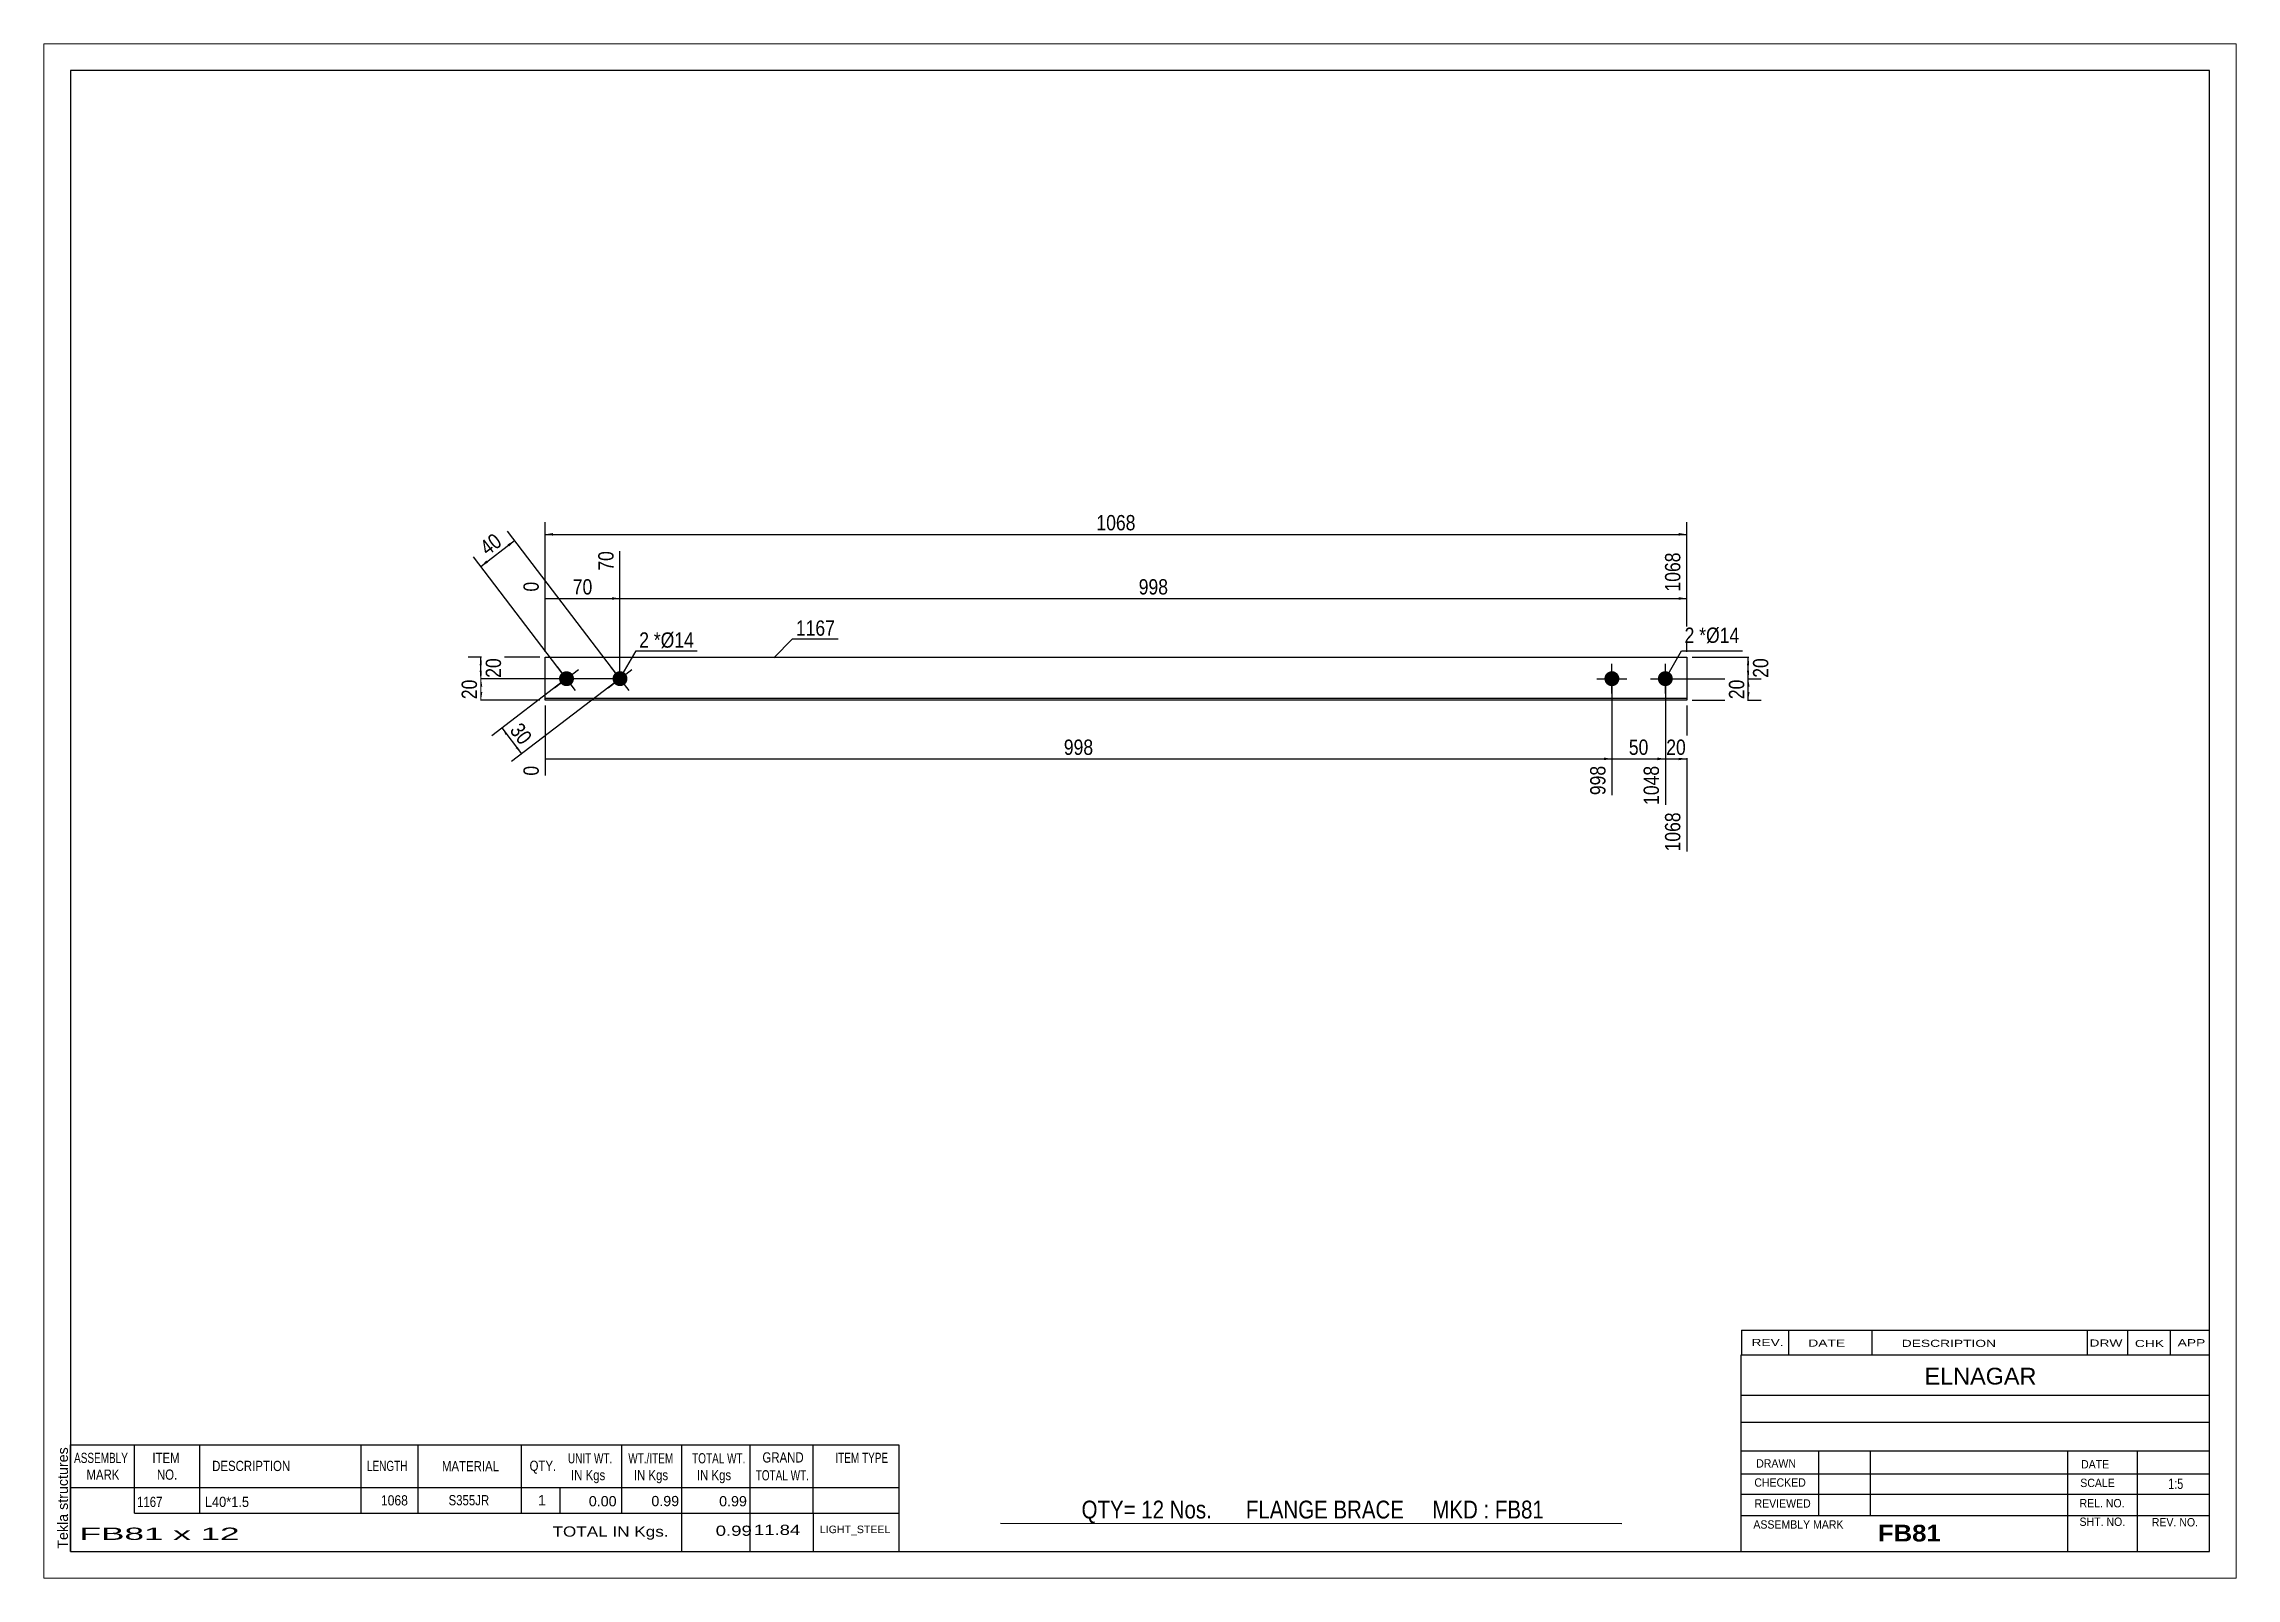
# Paper-space layout 'Layout1' of a CAD drawing. Header units: millimetres. Extents: x 0 to 410, y 0 to 287.
# The model-space entities are those that its viewports show. They can reach past a viewport. Long polylines and large blocks are cut down to what shows.
import ezdxf

# ---------------------------------------------------------------- set-up
doc = ezdxf.new("R2010")
doc.units = ezdxf.units.MM
doc.layers.add('Viewport layer', color=7, linetype='Continuous', plot=False)
doc.styles.add('Arial', font='ARIAL.TTF', dxfattribs={"height": 0.2})
doc.styles.add('Arial Bold', font='ARIALBD.TTF', dxfattribs={"height": 0.2})
doc.styles.add('Arial Narrow', font='ARIALN.TTF', dxfattribs={"height": 0.2})

# ---------------------------------------------------------------- blocks, each defined once
blk = doc.blocks.new('Unknown-627391107-1598')
at = {"color": 5, "linetype": 'Continuous'}
for p, q in [((405, 282), (5, 282)), ((5, 282), (5, 5)), ((405, 5), (405, 282)), ((5, 5), (405, 5))]:
    blk.add_line(p, q, dxfattribs=at)
at = {"color": 174, "linetype": 'Continuous', "style": 'Arial'}
blk.add_text('Tekla structures', height=1.9102, rotation=90, dxfattribs=at).set_placement((4.5, 5.5))
blk = doc.blocks.new('Part-627391107-1227 - 1212')
at = {"color": 2, "linetype": 'Continuous'}
for p, q in [((93.75, 164.25), (93.75, 172.25)), ((93.75, 172.25), (307.25, 172.25)), ((307.25, 172.25), (307.25, 164.25)), ((307.25, 164.55), (93.75, 164.55)), ((307.25, 164.25), (93.75, 164.25))]:
    blk.add_line(p, q, dxfattribs=at)
blk = doc.blocks.new('Bolt-627391107-1228 - 1212')
at = {"linetype": 'Continuous'}
blk.add_hatch(color=3, dxfattribs=at).paths.add_polyline_path([(106.9, 169.36, -1), (108.6, 167.14, -1)])
at = {"color": 3, "linetype": 'Continuous'}
for p, q in [((105.52, 166.55), (109.98, 169.95)), ((109.45, 166.02), (106.05, 170.48))]:
    blk.add_line(p, q, dxfattribs=at)
blk = doc.blocks.new('Bolt-627391107-1229 - 1212')
at = {"linetype": 'Continuous'}
for points in [[(293.25, 169.65, -1), (293.25, 166.85, -1)], [(303.25, 169.65, -1), (303.25, 166.85, -1)]]:
    blk.add_hatch(color=3, dxfattribs=at).paths.add_polyline_path(points)
at = {"color": 3, "linetype": 'Continuous'}
for p, q in [((290.45, 168.25), (296.05, 168.25)), ((293.25, 165.45), (293.25, 171.05)), ((300.45, 168.25), (306.05, 168.25)), ((303.25, 165.45), (303.25, 171.05))]:
    blk.add_line(p, q, dxfattribs=at)
blk = doc.blocks.new('Bolt-627391107-1230 - 1212')
at = {"linetype": 'Continuous'}
blk.add_hatch(color=3, dxfattribs=at).paths.add_polyline_path([(96.9, 169.36, -1), (98.6, 167.14, -1)])
at = {"color": 3, "linetype": 'Continuous'}
for p, q in [((95.52, 166.55), (99.98, 169.95)), ((99.45, 166.02), (96.05, 170.48))]:
    blk.add_line(p, q, dxfattribs=at)
blk = doc.blocks.new('StraightDimension-627391107-1236 - 1212')
at = {"linetype": 'Continuous'}
blk.add_hatch(color=7, dxfattribs=at).paths.add_polyline_path([(305.75, 153.5), (307.25, 153.25), (305.75, 153)])
at = {"color": 7, "linetype": 'Continuous'}
for p, q in [((303.25, 167.25), (303.25, 144.64)), ((307.25, 163.25), (307.25, 135.94)), ((303.25, 153.25), (307.25, 153.25))]:
    blk.add_line(p, q, dxfattribs=at)
at = {"color": 0}
blk.add_wipeout([(307.68, 153.4), (307.68, 157.6), (302.82, 157.6), (302.82, 153.4)], dxfattribs=at)
at = {"color": 0, "linetype": 'Continuous'}
blk.add_wipeout([(306.65, 143.85), (302.45, 143.85), (302.45, 135.34), (306.65, 135.34)], dxfattribs=at)
at = {"color": 3, "style": 'Arial Narrow'}
blk.add_text('20', height=2.863, dxfattribs=at).set_placement((303.42, 154))
at = {"color": 3, "linetype": 'Continuous', "style": 'Arial Narrow'}
blk.add_text('1068', height=2.863, rotation=90.0002, dxfattribs=at).set_placement((306.05, 135.94))
blk = doc.blocks.new('StraightDimension-627391107-1237 - 1212')
at = {"linetype": 'Continuous'}
blk.add_hatch(color=7, dxfattribs=at).paths.add_polyline_path([(301.75, 153.5), (303.25, 153.25), (301.75, 153)])
at = {"color": 7, "linetype": 'Continuous'}
for p, q in [((293.25, 167.25), (293.25, 146.47)), ((303.25, 167.25), (303.25, 144.64)), ((293.25, 153.25), (303.25, 153.25))]:
    blk.add_line(p, q, dxfattribs=at)
at = {"color": 0}
blk.add_wipeout([(300.68, 153.4), (300.68, 157.6), (295.82, 157.6), (295.82, 153.4)], dxfattribs=at)
at = {"color": 0, "linetype": 'Continuous'}
blk.add_wipeout([(302.65, 152.55), (298.45, 152.55), (298.45, 144.04), (302.65, 144.04)], dxfattribs=at)
at = {"color": 3, "style": 'Arial Narrow'}
blk.add_text('50', height=2.863, dxfattribs=at).set_placement((296.42, 154))
at = {"color": 3, "linetype": 'Continuous', "style": 'Arial Narrow'}
blk.add_text('1048', height=2.863, rotation=90.0002, dxfattribs=at).set_placement((302.05, 144.64))
blk = doc.blocks.new('StraightDimension-627391107-1238 - 1212')
at = {"linetype": 'Continuous'}
blk.add_hatch(color=7, dxfattribs=at).paths.add_polyline_path([(291.75, 153.5), (293.25, 153.25), (291.75, 153)])
at = {"color": 7, "linetype": 'Continuous'}
for p, q in [((293.25, 167.25), (293.25, 146.47)), ((93.75, 163.25), (93.75, 150.12)), ((93.75, 153.25), (293.25, 153.25))]:
    blk.add_line(p, q, dxfattribs=at)
at = {"color": 0}
blk.add_wipeout([(196.84, 153.4), (196.84, 157.6), (190.16, 157.6), (190.16, 153.4)], dxfattribs=at)
at = {"color": 0, "linetype": 'Continuous'}
for points in [[(93.15, 152.55), (88.95, 152.55), (88.95, 149.52), (93.15, 149.52)], [(292.65, 152.55), (288.45, 152.55), (288.45, 145.87), (292.65, 145.87)]]:
    blk.add_wipeout(points, dxfattribs=at)
at = {"color": 3, "style": 'Arial Narrow'}
blk.add_text('998', height=2.863, dxfattribs=at).set_placement((190.76, 154))
at = {"color": 3, "linetype": 'Continuous', "style": 'Arial Narrow'}
for s, height, p in [('0', 2.86, (92.55, 150.12)), ('998', 2.863, (292.05, 146.47))]:
    blk.add_text(s, height=height, rotation=90.0002, dxfattribs=at).set_placement(p)
blk = doc.blocks.new('StraightDimension-627391107-1251 - 1212')
at = {"linetype": 'Continuous'}
blk.add_hatch(color=7, dxfattribs=at).paths.add_polyline_path([(305.75, 183.5), (307.25, 183.25), (305.75, 183)])
at = {"color": 7, "linetype": 'Continuous'}
for p, q in [((107.75, 169.25), (107.75, 192.11)), ((307.25, 173.25), (307.25, 191.86)), ((107.75, 183.25), (307.25, 183.25))]:
    blk.add_line(p, q, dxfattribs=at)
at = {"color": 0, "linetype": 'Continuous'}
blk.add_wipeout([(306.65, 192.46), (302.45, 192.46), (302.45, 183.95), (306.65, 183.95)], dxfattribs=at)
at = {"color": 0}
blk.add_wipeout([(210.84, 183.4), (210.84, 187.6), (204.16, 187.6), (204.16, 183.4)], dxfattribs=at)
at = {"color": 3, "linetype": 'Continuous', "style": 'Arial Narrow'}
blk.add_text('1068', height=2.863, rotation=90.0002, dxfattribs=at).set_placement((306.05, 184.55))
at = {"color": 3, "style": 'Arial Narrow'}
blk.add_text('998', height=2.863, dxfattribs=at).set_placement((204.76, 184))
blk = doc.blocks.new('StraightDimension-627391107-1252 - 1212')
at = {"linetype": 'Continuous'}
blk.add_hatch(color=7, dxfattribs=at).paths.add_polyline_path([(106.25, 183.5), (107.75, 183.25), (106.25, 183)])
at = {"color": 7, "linetype": 'Continuous'}
for p, q in [((107.75, 169.25), (107.75, 192.11)), ((93.75, 173.25), (93.75, 186.38)), ((93.75, 183.25), (107.75, 183.25))]:
    blk.add_line(p, q, dxfattribs=at)
at = {"color": 0, "linetype": 'Continuous'}
blk.add_wipeout([(93.15, 186.98), (88.95, 186.98), (88.95, 183.95), (93.15, 183.95)], dxfattribs=at)
at = {"color": 0}
blk.add_wipeout([(103.18, 183.4), (103.18, 187.6), (98.32, 187.6), (98.32, 183.4)], dxfattribs=at)
at = {"color": 3, "linetype": 'Continuous', "style": 'Arial Narrow'}
blk.add_text('0', height=2.86, rotation=90.0002, dxfattribs=at).set_placement((92.55, 184.55))
at = {"color": 0, "linetype": 'Continuous'}
blk.add_wipeout([(107.15, 192.71), (102.95, 192.71), (102.95, 187.85), (107.15, 187.85)], dxfattribs=at)
at = {"color": 3, "linetype": 'Continuous', "style": 'Arial Narrow'}
blk.add_text('70', height=2.863, rotation=90.0002, dxfattribs=at).set_placement((106.55, 188.45))
at = {"color": 3, "style": 'Arial Narrow'}
blk.add_text('70', height=2.863, dxfattribs=at).set_placement((98.92, 184))
blk = doc.blocks.new('StraightDimension-627391107-1259 - 1212')
at = {"linetype": 'Continuous'}
for points in [[(95.25, 195), (93.75, 195.25), (95.25, 195.5)], [(305.75, 195.5), (307.25, 195.25), (305.75, 195)]]:
    blk.add_hatch(color=7, dxfattribs=at).paths.add_polyline_path(points)
at = {"color": 7, "linetype": 'Continuous'}
for p, q in [((93.75, 173.25), (93.75, 197.5)), ((307.25, 173.25), (307.25, 197.5)), ((93.75, 195.25), (307.25, 195.25))]:
    blk.add_line(p, q, dxfattribs=at)
at = {"color": 0}
blk.add_wipeout([(204.76, 195.4), (204.76, 199.6), (196.25, 199.6), (196.25, 195.4)], dxfattribs=at)
at = {"color": 3, "style": 'Arial Narrow'}
blk.add_text('1068', height=2.863, dxfattribs=at).set_placement((196.85, 196))
blk = doc.blocks.new('StraightDimension-627391107-1263 - 1212')
at = {"linetype": 'Continuous'}
for points in [[(81.5, 170.75), (81.75, 172.25), (82, 170.75)], [(82, 169.75), (81.75, 168.25), (81.5, 169.75)]]:
    blk.add_hatch(color=7, dxfattribs=at).paths.add_polyline_path(points)
at = {"color": 7, "linetype": 'Continuous'}
for p, q in [((92.75, 172.25), (79.35, 172.25)), ((81.75, 168.25), (81.75, 172.25)), ((106.75, 168.25), (79.35, 168.25))]:
    blk.add_line(p, q, dxfattribs=at)
at = {"color": 0}
blk.add_wipeout([(86.1, 172.68), (81.9, 172.68), (81.9, 167.82), (86.1, 167.82)], dxfattribs=at)
at = {"color": 3, "style": 'Arial Narrow'}
blk.add_text('20', height=2.863, rotation=90.0002, dxfattribs=at).set_placement((85.5, 168.42))
blk = doc.blocks.new('StraightDimension-627391107-1264 - 1212')
at = {"linetype": 'Continuous'}
for points in [[(81.5, 166.75), (81.75, 168.25), (82, 166.75)], [(82, 165.75), (81.75, 164.25), (81.5, 165.75)]]:
    blk.add_hatch(color=7, dxfattribs=at).paths.add_polyline_path(points)
at = {"color": 7, "linetype": 'Continuous'}
for p, q in [((106.75, 168.25), (79.5, 168.25)), ((81.75, 164.25), (81.75, 168.25)), ((92.75, 164.25), (79.5, 164.25))]:
    blk.add_line(p, q, dxfattribs=at)
at = {"color": 0}
blk.add_wipeout([(81.6, 168.68), (77.4, 168.68), (77.4, 163.82), (81.6, 163.82)], dxfattribs=at)
at = {"color": 3, "style": 'Arial Narrow'}
blk.add_text('20', height=2.863, rotation=90.0002, dxfattribs=at).set_placement((81, 164.42))
blk = doc.blocks.new('StraightDimension-627391107-1271 - 1212')
at = {"linetype": 'Continuous'}
for points in [[(318.5, 170.75), (318.75, 172.25), (319, 170.75)], [(319, 169.75), (318.75, 168.25), (318.5, 169.75)]]:
    blk.add_hatch(color=7, dxfattribs=at).paths.add_polyline_path(points)
at = {"color": 7, "linetype": 'Continuous'}
for p, q in [((308.25, 172.25), (321, 172.25)), ((318.75, 168.25), (318.75, 172.25)), ((304.25, 168.25), (321, 168.25))]:
    blk.add_line(p, q, dxfattribs=at)
at = {"color": 0}
blk.add_wipeout([(323.1, 172.68), (318.9, 172.68), (318.9, 167.82), (323.1, 167.82)], dxfattribs=at)
at = {"color": 3, "style": 'Arial Narrow'}
blk.add_text('20', height=2.863, rotation=90.0002, dxfattribs=at).set_placement((322.5, 168.42))
blk = doc.blocks.new('StraightDimension-627391107-1287 - 1212')
at = {"linetype": 'Continuous'}
for points in [[(86.39, 157.7), (85.68, 159.05), (86.79, 158)], [(88.64, 155.57), (89.35, 154.22), (88.25, 155.27)]]:
    blk.add_hatch(color=7, dxfattribs=at).paths.add_polyline_path(points)
at = {"color": 7, "linetype": 'Continuous'}
for p, q in [((96.95, 167.64), (83.77, 157.59)), ((106.95, 167.64), (87.45, 152.77)), ((85.68, 159.05), (89.35, 154.22))]:
    blk.add_line(p, q, dxfattribs=at)
at = {"color": 0}
blk.add_wipeout([(89.11, 154.79), (92.45, 157.34), (89.5, 161.2), (86.16, 158.66)], dxfattribs=at)
at = {"color": 3, "style": 'Arial Narrow'}
blk.add_text('30', height=2.863, rotation=-52.6777, dxfattribs=at).set_placement((87, 158.54))
blk = doc.blocks.new('StraightDimension-627391107-1272 - 1212')
at = {"linetype": 'Continuous'}
for points in [[(318.5, 166.75), (318.75, 168.25), (319, 166.75)], [(319, 165.75), (318.75, 164.25), (318.5, 165.75)]]:
    blk.add_hatch(color=7, dxfattribs=at).paths.add_polyline_path(points)
at = {"color": 7, "linetype": 'Continuous'}
for p, q in [((304.25, 168.25), (321.15, 168.25)), ((318.75, 164.25), (318.75, 168.25)), ((308.25, 164.25), (321.15, 164.25))]:
    blk.add_line(p, q, dxfattribs=at)
at = {"color": 0}
blk.add_wipeout([(318.6, 168.68), (314.4, 168.68), (314.4, 163.82), (318.6, 163.82)], dxfattribs=at)
at = {"color": 3, "style": 'Arial Narrow'}
blk.add_text('20', height=2.863, rotation=90.0002, dxfattribs=at).set_placement((318, 164.42))
blk = doc.blocks.new('StraightDimension-627391107-1281 - 1212')
at = {"linetype": 'Continuous'}
for points in [[(86.71, 193.37), (88.05, 194.09), (87.01, 192.98)], [(83.07, 189.97), (81.73, 189.26), (82.77, 190.37)]]:
    blk.add_hatch(color=7, dxfattribs=at).paths.add_polyline_path(points)
at = {"color": 7, "linetype": 'Continuous'}
for p, q in [((81.73, 189.26), (88.05, 194.09)), ((107.14, 169.05), (86.69, 195.87)), ((97.14, 169.05), (80.36, 191.05))]:
    blk.add_line(p, q, dxfattribs=at)
at = {"color": 0}
blk.add_wipeout([(86.73, 193.27), (84.18, 196.61), (80.32, 193.66), (82.87, 190.32)], dxfattribs=at)
at = {"color": 3, "style": 'Arial Narrow'}
blk.add_text('40', height=2.863, rotation=37.3225, dxfattribs=at).set_placement((82.98, 191.16))
blk = doc.blocks.new('CBS_REVISION-627391107-1614')
at = {"color": 7, "linetype": 'Continuous'}
for p, q in [((317.49, 46.38), (404.99, 46.38)), ((317.49, 46.38), (317.49, 41.75)), ((326.29, 46.38), (326.29, 41.75)), ((341.88, 46.38), (341.88, 41.81)), ((382.14, 46.38), (382.14, 41.75)), ((389.68, 46.38), (389.68, 41.75)), ((397.63, 46.38), (397.63, 41.75)), ((317.49, 41.75), (404.99, 41.75))]:
    blk.add_line(p, q, dxfattribs=at)
at = {"color": 7, "style": 'Arial Narrow', "width": 1.7}
for s, height, p in [('REV.', 1.326, (319.35, 43.43)), ('DATE', 1.326, (329.98, 43.31)), ('DESCRIPTION', 1.3257, (347.46, 43.26)), ('DRW', 1.326, (382.57, 43.32)), ('CHK', 1.326, (391.06, 43.23)), ('APP', 1.326, (399.06, 43.38))]:
    blk.add_text(s, height=height, dxfattribs=at).set_placement(p)
blk = doc.blocks.new('CBS_BOM-627391107-1611')
at = {"color": 7, "linetype": 'Continuous'}
for p, q in [((4.97, 16.97), (4.97, 24.97)), ((4.97, 24.97), (159.89, 24.97)), ((16.97, 16.97), (16.97, 24.97)), ((29.16, 16.97), (29.16, 24.97)), ((59.32, 16.97), (59.32, 24.97)), ((70, 16.97), (70, 24.97)), ((89.32, 16.97), (89.32, 24.97)), ((108.12, 16.97), (108.12, 24.97)), ((119.33, 16.97), (119.33, 24.97)), ((132.12, 16.97), (132.12, 24.97)), ((143.87, 16.97), (143.87, 24.97)), ((159.89, 24.96), (159.89, 16.98)), ((4.97, 16.97), (159.89, 16.97)), ((4.97, 12.17), (4.97, 16.97)), ((16.97, 12.17), (16.97, 16.97)), ((29.16, 12.17), (29.16, 16.97)), ((59.32, 12.17), (59.32, 16.97)), ((70, 12.17), (70, 16.97)), ((89.32, 12.17), (89.32, 16.97)), ((96.58, 12.17), (96.58, 16.97)), ((108.12, 12.17), (108.12, 16.97)), ((119.33, 12.17), (119.33, 16.97)), ((132.12, 12.17), (132.12, 16.97)), ((143.89, 12.17), (143.89, 16.97)), ((159.89, 16.97), (159.89, 12.17)), ((4.97, 4.97), (4.97, 12.15)), ((16.97, 12.17), (159.89, 12.17)), ((119.33, 4.97), (119.33, 12.15)), ((132.12, 4.97), (132.12, 12.15)), ((143.93, 4.97), (143.93, 12.15)), ((159.89, 12.17), (159.89, 4.97)), ((4.97, 4.97), (159.89, 4.97))]:
    blk.add_line(p, q, dxfattribs=at)
at = {"color": 3, "linetype": 'Continuous', "style": 'Arial'}
for s, height, width, p in [('ASSEMBLY', 1.91, 0.7, (5.65, 21.54)), ('ITEM', 1.91, 0.8, (20.3, 21.54)), ('DESCRIPTION', 1.9102, 0.8, (31.48, 20.04)), ('LENGTH', 1.91, 0.7, (60.43, 20.04)), ('MATERIAL', 1.91, 0.8, (74.45, 19.99)), ('QTY.', 1.91, 0.8, (90.84, 20.07)), ('UNIT WT.', 1.91, 0.7, (98.01, 21.47)), ('WT./ITEM', 1.91, 0.7, (109.3, 21.47)), ('TOTAL WT.', 1.91, 0.7, (121.24, 21.47)), ('GRAND', 1.91, 0.8, (134.39, 21.63)), ('ITEM TYPE', 1.91, 0.7, (148.03, 21.55)), ('MARK', 1.91, 0.8, (7.97, 18.41)), ('NO.', 1.91, 0.8, (21.15, 18.41)), ('IN Kgs', 1.91, 0.8, (98.59, 18.33)), ('IN Kgs', 1.91, 0.8, (110.34, 18.33)), ('IN Kgs', 1.91, 0.8, (122.13, 18.33)), ('TOTAL WT.', 1.91, 0.7, (133.13, 18.29))]:
    blk.add_text(s, height=height, dxfattribs=dict(at, width=width)).set_placement(p)
at = {"color": 7, "linetype": 'Continuous', "style": 'Arial'}
for s, width, p in [('1167', 0.8, (17.43, 13.32)), ('L40*1.5', 0.9, (30.1, 13.32)), ('1068', 0.85, (63.04, 13.6)), ('S355JR', 0.8, (75.69, 13.63))]:
    blk.add_text(s, height=1.91, dxfattribs=dict(at, width=width)).set_placement(p)
for s, p in [('1', (92.41, 13.63)), ('0.00', (101.92, 13.44)), ('0.99', (113.62, 13.47)), ('0.99', (126.29, 13.44))]:
    blk.add_text(s, height=1.91, dxfattribs=at).set_placement(p)
at = {"color": 6, "linetype": 'Continuous', "style": 'Arial'}
for s, height, width, p in [('FB81 x 12', 2.292, 2.05, (6.69, 7.16)), ('TOTAL IN Kgs.', 1.9102, 1.2, (95.13, 7.77)), ('0.99', 1.91, 1.3, (125.65, 7.92)), ('11.84', 1.91, 1.3, (132.79, 8.08))]:
    blk.add_text(s, height=height, dxfattribs=dict(at, width=width)).set_placement(p)
blk.add_text('LIGHT_STEEL', height=1.4135, dxfattribs=at).set_placement((145.14, 8.42))
blk = doc.blocks.new('CBS_CALLOFF-627391107-1612')
at = {"color": 7, "linetype": 'Continuous'}
blk.add_line((178.88, 10.27), (295.11, 10.25), dxfattribs=at)
at = {"color": 3, "linetype": 'Continuous', "style": 'Arial Narrow'}
blk.add_text('QTY= 12 Nos.      FLANGE BRACE     MKD : FB81', height=3.3405, dxfattribs=at).set_placement((194.07, 11.16))
blk = doc.blocks.new('CBS_NAME_BLOG-627391107-1613')
at = {"color": 7, "linetype": 'Continuous'}
for p, q in [((317.41, 41.75), (404.93, 41.75)), ((317.41, 5.04), (317.41, 41.75)), ((317.41, 34.21), (404.93, 34.21)), ((317.48, 29.16), (405, 29.16)), ((317.41, 23.79), (404.93, 23.79)), ((331.93, 11.68), (331.93, 23.78)), ((341.62, 11.71), (341.62, 23.78)), ((378.53, 5.04), (378.53, 23.77)), ((391.58, 5.04), (391.58, 23.78)), ((317.42, 19.49), (405, 19.51)), ((317.41, 15.74), (404.93, 15.74)), ((317.41, 11.7), (404.93, 11.7)), ((317.41, 5), (405, 5))]:
    blk.add_line(p, q, dxfattribs=at)
at = {"color": 3, "linetype": 'Continuous', "style": 'Arial'}
blk.add_text('ELNAGAR', height=3.133, dxfattribs=at).set_placement((351.73, 36.22))
at = {"color": 3, "linetype": 'Continuous'}
for s, height, style, width, p in [('DRAWN', 1.566, 'Arial', 0.9, (320.24, 20.68)), ('DATE', 1.566, 'Arial', 0.9, (381, 20.52)), ('CHECKED', 1.566, 'Arial', 0.9, (319.89, 17.11)), ('SCALE', 1.566, 'Arial', 0.9, (380.85, 17.04)), ('1:5', 1.957, 'Arial Narrow', 0.9, (397.3, 16.68)), ('REVIEWED', 1.566, 'Arial', 0.9, (319.93, 13.19)), ('REL. NO.', 1.566, 'Arial', 0.9, (380.71, 13.24)), ('ASSEMBLY MARK', 1.5663, 'Arial', 0.9, (319.71, 9.26)), ('FB81', 3.131, 'Arial Bold', 1.1, (342.99, 6.86)), ('SHT. NO.', 1.566, 'Arial', 0.9, (380.71, 9.77)), ('REV. NO.', 1.566, 'Arial', 0.9, (394.23, 9.68))]:
    blk.add_text(s, height=height, dxfattribs=dict(at, style=style, width=width)).set_placement(p)
blk = doc.blocks.new('Mark-627391107-1292 - 1212')
at = {"color": 0}
blk.add_wipeout([(147.96, 176.29), (147.96, 179.29), (140.64, 179.29), (140.64, 176.29)], dxfattribs=at)
blk.add_wipeout([(147.96, 176.29), (147.96, 179.29), (140.64, 179.29), (140.64, 176.29)], dxfattribs=at)
at = {"color": 7, "linetype": 'Continuous'}
for p, q in [((136.51, 172.15), (140.04, 175.69)), ((140.04, 175.69), (148.56, 175.69))]:
    blk.add_line(p, q, dxfattribs=at)
at = {"color": 3, "style": 'Arial Narrow'}
blk.add_text('1167', height=2.863, dxfattribs=at).set_placement((140.64, 176.29))
blk = doc.blocks.new('MarkSet-627391107-1297 - 1212')
at = {"color": 0}
blk.add_wipeout([(113.18, 174.05), (113.18, 177.05), (111.35, 177.05), (111.35, 174.05)], dxfattribs=at)
blk.add_wipeout([(113.18, 174.05), (113.18, 177.05), (111.35, 177.05), (111.35, 174.05)], dxfattribs=at)
at = {"color": 7, "linetype": 'Continuous'}
blk.add_line((107.75, 168.25), (110.75, 173.45), dxfattribs=at)
at = {"color": 0}
blk.add_wipeout([(115.36, 174.05), (115.36, 177.05), (114.08, 177.05), (114.08, 174.05)], dxfattribs=at)
blk.add_wipeout([(115.36, 174.05), (115.36, 177.05), (114.08, 177.05), (114.08, 174.05)], dxfattribs=at)
at = {"color": 3, "style": 'Arial Narrow'}
blk.add_text('2', height=2.86, dxfattribs=at).set_placement((111.35, 174.05))
at = {"color": 0}
blk.add_wipeout([(121.57, 174.05), (121.57, 177.05), (115.36, 177.05), (115.36, 174.05)], dxfattribs=at)
blk.add_wipeout([(121.57, 174.05), (121.57, 177.05), (115.36, 177.05), (115.36, 174.05)], dxfattribs=at)
at = {"color": 7, "linetype": 'Continuous'}
blk.add_line((110.75, 173.45), (122.17, 173.45), dxfattribs=at)
at = {"color": 3, "style": 'Arial Narrow'}
for s, height, p in [('*', 2.86, (114.08, 174.05)), ('Ø14', 2.863, (115.36, 174.05))]:
    blk.add_text(s, height=height, dxfattribs=at).set_placement(p)
blk = doc.blocks.new('Mark-627391107-1300 - 1212')
at = {"color": 0}
blk.add_wipeout([(308.68, 174.95), (308.68, 177.95), (306.85, 177.95), (306.85, 174.95)], dxfattribs=at)
blk.add_wipeout([(308.68, 174.95), (308.68, 177.95), (306.85, 177.95), (306.85, 174.95)], dxfattribs=at)
at = {"color": 7, "linetype": 'Continuous'}
blk.add_line((303.25, 168.25), (306.25, 173.45), dxfattribs=at)
at = {"color": 0}
blk.add_wipeout([(310.86, 174.95), (310.86, 177.95), (309.58, 177.95), (309.58, 174.95)], dxfattribs=at)
blk.add_wipeout([(310.86, 174.95), (310.86, 177.95), (309.58, 177.95), (309.58, 174.95)], dxfattribs=at)
at = {"color": 3, "style": 'Arial Narrow'}
blk.add_text('2', height=2.86, dxfattribs=at).set_placement((306.85, 174.95))
at = {"color": 0}
blk.add_wipeout([(317.07, 174.95), (317.07, 177.95), (310.86, 177.95), (310.86, 174.95)], dxfattribs=at)
blk.add_wipeout([(317.07, 174.95), (317.07, 177.95), (310.86, 177.95), (310.86, 174.95)], dxfattribs=at)
at = {"color": 7, "linetype": 'Continuous'}
blk.add_line((306.25, 173.45), (317.67, 173.45), dxfattribs=at)
at = {"color": 3, "style": 'Arial Narrow'}
for s, height, p in [('*', 2.86, (309.58, 174.95)), ('Ø14', 2.863, (310.86, 174.95))]:
    blk.add_text(s, height=height, dxfattribs=at).set_placement(p)

msp = doc.modelspace()

# ---------------------------------------------------------------- block references
for name in ['Unknown-627391107-1598', 'Part-627391107-1227 - 1212', 'Bolt-627391107-1230 - 1212', 'Bolt-627391107-1228 - 1212', 'Bolt-627391107-1229 - 1212', 'CBS_REVISION-627391107-1614', 'CBS_NAME_BLOG-627391107-1613', 'CBS_BOM-627391107-1611', 'CBS_CALLOFF-627391107-1612']:
    msp.add_blockref(name, (0, 0))

# ---------------------------------------------------------------- next in the draw order: block references
msp.add_blockref('StraightDimension-627391107-1236 - 1212', (0, 0))

# ---------------------------------------------------------------- next in the draw order: block references
msp.add_blockref('StraightDimension-627391107-1237 - 1212', (0, 0))

# ---------------------------------------------------------------- next in the draw order: block references
msp.add_blockref('StraightDimension-627391107-1238 - 1212', (0, 0))

# ---------------------------------------------------------------- next in the draw order: block references
msp.add_blockref('StraightDimension-627391107-1251 - 1212', (0, 0))

# ---------------------------------------------------------------- next in the draw order: block references
msp.add_blockref('StraightDimension-627391107-1252 - 1212', (0, 0))

# ---------------------------------------------------------------- next in the draw order: block references
msp.add_blockref('StraightDimension-627391107-1259 - 1212', (0, 0))

# ---------------------------------------------------------------- next in the draw order: block references
for name in ['Mark-627391107-1292 - 1212', 'StraightDimension-627391107-1263 - 1212', 'StraightDimension-627391107-1271 - 1212']:
    msp.add_blockref(name, (0, 0))

# ---------------------------------------------------------------- next in the draw order: block references
for name in ['StraightDimension-627391107-1264 - 1212', 'StraightDimension-627391107-1272 - 1212']:
    msp.add_blockref(name, (0, 0))

# ---------------------------------------------------------------- next in the draw order: block references
for name in ['Mark-627391107-1300 - 1212', 'StraightDimension-627391107-1287 - 1212']:
    msp.add_blockref(name, (0, 0))

# ---------------------------------------------------------------- next in the draw order: block references
msp.add_blockref('StraightDimension-627391107-1281 - 1212', (0, 0))

# ---------------------------------------------------------------- next in the draw order: block references
msp.add_blockref('MarkSet-627391107-1297 - 1212', (0, 0))

psp = doc.layouts.get("Layout1")

# ---------------------------------------------------------------- viewports
at = {"layer": 'Viewport layer', "view_target_point": (205, 143.5)}
psp.add_viewport(center=(205, 143.5), size=(410, 287), view_center_point=(0, 0), view_height=287, dxfattribs=at)

doc.saveas('drawing.dxf')
